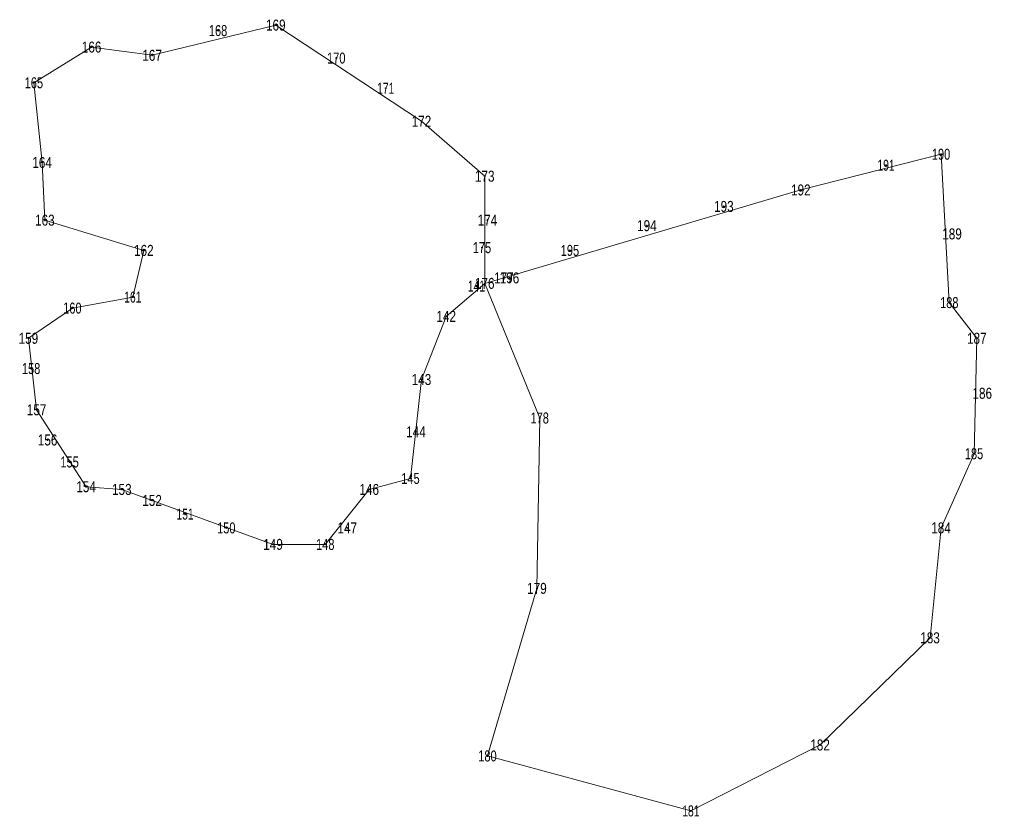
# Model space of a CAD drawing. Header units: metres. Extents: x 532224 to 533608, y 1854083 to 1855512.
# Drawn here: x 532223.8 to 532577.4, y 1855221.9 to 1855512.1 of the extents above; entities that cross this region are included whole.
import ezdxf
from ezdxf.enums import TextEntityAlignment as Align

# ---------------------------------------------------------------- set-up
doc = ezdxf.new("R2010")
doc.units = ezdxf.units.M
doc.header["$LTSCALE"] = 1.6
doc.layers.add('10', color=7, linetype='Continuous', lineweight=13)
doc.layers.add('11', color=7, linetype='Continuous', lineweight=13)
doc.layers.add('12', color=7, linetype='Continuous')

msp = doc.modelspace()

# ---------------------------------------------------------------- linework, layer by layer
at = {"layer": '10'}
for points in [[(532265, 1855411), (532269, 1855428), (532233, 1855439), (532232, 1855460), (532229, 1855489), (532250, 1855502), (532272, 1855499), (532317, 1855510), (532370, 1855475), (532393, 1855455), (532393, 1855416), (532379, 1855404), (532370, 1855381), (532366, 1855345), (532351, 1855341), (532335, 1855321), (532316, 1855321), (532261, 1855341), (532248, 1855342), (532230, 1855370), (532227, 1855396), (532243, 1855407)], [(532393, 1855416), (532413, 1855367), (532412, 1855305), (532394, 1855244), (532468, 1855224), (532515, 1855248), (532555, 1855287), (532559, 1855327), (532571, 1855354), (532572, 1855396), (532562, 1855409), (532559, 1855463), (532508, 1855450)]]:
    msp.add_lwpolyline(points, close=True, dxfattribs=at)
at = {"layer": '11'}
for p, q in [((532317.31, 1855510), (532316.69, 1855510)), ((532317, 1855509.69), (532317, 1855510.31)), ((532296.31, 1855508), (532295.69, 1855508)), ((532296, 1855507.69), (532296, 1855508.31)), ((532250.31, 1855502), (532249.69, 1855502)), ((532250, 1855501.69), (532250, 1855502.31)), ((532272.31, 1855499), (532271.69, 1855499)), ((532272, 1855498.69), (532272, 1855499.31)), ((532339, 1855497.69), (532339, 1855498.31)), ((532339.31, 1855498), (532338.69, 1855498)), ((532229.31, 1855489), (532228.69, 1855489)), ((532229, 1855488.69), (532229, 1855489.31)), ((532357.31, 1855487), (532356.69, 1855487)), ((532357, 1855486.69), (532357, 1855487.31)), ((532370.31, 1855475), (532369.69, 1855475)), ((532370, 1855474.69), (532370, 1855475.31)), ((532559.31, 1855463), (532558.69, 1855463)), ((532559, 1855462.69), (532559, 1855463.31)), ((532232.31, 1855460), (532231.69, 1855460)), ((532232, 1855459.69), (532232, 1855460.31)), ((532539, 1855458.69), (532539, 1855459.31)), ((532539.31, 1855459), (532538.69, 1855459)), ((532393.31, 1855455), (532392.69, 1855455)), ((532393, 1855454.69), (532393, 1855455.31)), ((532508.31, 1855450), (532507.69, 1855450)), ((532508, 1855449.69), (532508, 1855450.31)), ((532480.31, 1855444), (532479.69, 1855444)), ((532480, 1855443.69), (532480, 1855444.31)), ((532233.31, 1855439), (532232.69, 1855439)), ((532233, 1855438.69), (532233, 1855439.31)), ((532394.31, 1855439), (532393.69, 1855439)), ((532394, 1855438.69), (532394, 1855439.31)), ((532452.31, 1855437), (532451.69, 1855437)), ((532452, 1855436.69), (532452, 1855437.31)), ((532563.31, 1855434), (532562.69, 1855434)), ((532563, 1855433.69), (532563, 1855434.31)), ((532269.31, 1855428), (532268.69, 1855428)), ((532269, 1855427.69), (532269, 1855428.31)), ((532392.31, 1855429), (532391.69, 1855429)), ((532392, 1855428.69), (532392, 1855429.31)), ((532424.31, 1855428), (532423.69, 1855428)), ((532424, 1855427.69), (532424, 1855428.31)), ((532400.31, 1855418), (532399.69, 1855418)), ((532400, 1855417.69), (532400, 1855418.31)), ((532402.31, 1855418), (532401.69, 1855418)), ((532402, 1855417.69), (532402, 1855418.31)), ((532390.31, 1855415), (532389.69, 1855415)), ((532390, 1855414.69), (532390, 1855415.31)), ((532393.31, 1855416), (532392.69, 1855416)), ((532393, 1855415.69), (532393, 1855416.31)), ((532265.31, 1855411), (532264.69, 1855411)), ((532265, 1855410.69), (532265, 1855411.31)), ((532243.31, 1855407), (532242.69, 1855407)), ((532243, 1855406.69), (532243, 1855407.31)), ((532562.31, 1855409), (532561.69, 1855409)), ((532562, 1855408.69), (532562, 1855409.31)), ((532379.31, 1855404), (532378.69, 1855404)), ((532379, 1855403.69), (532379, 1855404.31)), ((532227.31, 1855396), (532226.69, 1855396)), ((532227, 1855395.69), (532227, 1855396.31)), ((532572.31, 1855396), (532571.69, 1855396)), ((532572, 1855395.69), (532572, 1855396.31)), ((532228.31, 1855385), (532227.69, 1855385)), ((532228, 1855384.69), (532228, 1855385.31)), ((532370.31, 1855381), (532369.69, 1855381)), ((532370, 1855380.69), (532370, 1855381.31)), ((532574.31, 1855376), (532573.69, 1855376)), ((532574, 1855375.69), (532574, 1855376.31)), ((532230.31, 1855370), (532229.69, 1855370)), ((532230, 1855369.69), (532230, 1855370.31)), ((532413, 1855366.69), (532413, 1855367.31)), ((532413.31, 1855367), (532412.69, 1855367)), ((532368.31, 1855362), (532367.69, 1855362)), ((532368, 1855361.69), (532368, 1855362.31)), ((532234.31, 1855359), (532233.69, 1855359)), ((532234, 1855358.69), (532234, 1855359.31)), ((532571.31, 1855354), (532570.69, 1855354)), ((532571, 1855353.69), (532571, 1855354.31)), ((532242.31, 1855351), (532241.69, 1855351)), ((532242, 1855350.69), (532242, 1855351.31)), ((532366.31, 1855345), (532365.69, 1855345)), ((532366, 1855344.69), (532366, 1855345.31)), ((532248.31, 1855342), (532247.69, 1855342)), ((532248, 1855341.69), (532248, 1855342.31)), ((532261.31, 1855341), (532260.69, 1855341)), ((532261, 1855340.69), (532261, 1855341.31)), ((532351.31, 1855341), (532350.69, 1855341)), ((532351, 1855340.69), (532351, 1855341.31)), ((532272.31, 1855337), (532271.69, 1855337)), ((532272, 1855336.69), (532272, 1855337.31)), ((532284.31, 1855332), (532283.69, 1855332)), ((532284, 1855331.69), (532284, 1855332.31)), ((532299.31, 1855327), (532298.69, 1855327)), ((532299, 1855326.69), (532299, 1855327.31)), ((532343.31, 1855327), (532342.69, 1855327)), ((532343, 1855326.69), (532343, 1855327.31)), ((532559.31, 1855327), (532558.69, 1855327)), ((532559, 1855326.69), (532559, 1855327.31)), ((532316, 1855320.69), (532316, 1855321.31)), ((532335, 1855320.69), (532335, 1855321.31)), ((532316.31, 1855321), (532315.69, 1855321)), ((532335.31, 1855321), (532334.69, 1855321)), ((532412.31, 1855305), (532411.69, 1855305)), ((532412, 1855304.69), (532412, 1855305.31)), ((532555.31, 1855287), (532554.69, 1855287)), ((532555, 1855286.69), (532555, 1855287.31)), ((532515.31, 1855248), (532514.69, 1855248)), ((532515, 1855247.69), (532515, 1855248.31)), ((532394.31, 1855244), (532393.69, 1855244)), ((532394, 1855243.69), (532394, 1855244.31)), ((532468.31, 1855224), (532467.69, 1855224)), ((532468, 1855223.69), (532468, 1855224.31))]:
    msp.add_line(p, q, dxfattribs=at)

# ---------------------------------------------------------------- texts
at = {"layer": '12'}
for s, width, p in [('168', 0.75, (532296.005, 1855506)), ('169', 0.8, (532317, 1855508)), ('166', 0.8, (532250, 1855500)), ('167', 0.8, (532272, 1855497)), ('170', 0.75, (532339.005, 1855496)), ('165', 0.75, (532229.005, 1855487)), ('171', 0.7, (532357, 1855485)), ('172', 0.8, (532370, 1855473)), ('190', 0.75, (532559.005, 1855461)), ('164', 0.8, (532232, 1855458)), ('191', 0.7, (532539, 1855457)), ('173', 0.8, (532393, 1855453)), ('192', 0.8, (532508, 1855448)), ('193', 0.8, (532480, 1855442)), ('163', 0.8, (532233, 1855437)), ('174', 0.8, (532394, 1855437)), ('194', 0.8, (532452, 1855435)), ('189', 0.8, (532563, 1855432)), ('175', 0.75, (532392.005, 1855427)), ('162', 0.8, (532269, 1855426)), ('195', 0.75, (532424.005, 1855426)), ('141', 0.7, (532390, 1855413)), ('176', 0.8, (532393, 1855414)), ('177', 0.8, (532400, 1855416)), ('196', 0.8, (532402, 1855416)), ('161', 0.7, (532265, 1855409)), ('188', 0.75, (532562.005, 1855407)), ('160', 0.75, (532243.005, 1855405)), ('142', 0.8, (532379, 1855402)), ('159', 0.8, (532227, 1855394)), ('187', 0.8, (532572, 1855394)), ('158', 0.75, (532228.005, 1855383)), ('143', 0.8, (532370, 1855379)), ('186', 0.8, (532574, 1855374)), ('157', 0.8, (532230, 1855368)), ('178', 0.75, (532413.005, 1855365)), ('144', 0.8, (532368, 1855360)), ('156', 0.8, (532234, 1855357)), ('185', 0.75, (532571.005, 1855352)), ('155', 0.75, (532242.005, 1855349)), ('145', 0.75, (532366.005, 1855343)), ('154', 0.8, (532248, 1855340)), ('153', 0.8, (532261, 1855339)), ('146', 0.8, (532351, 1855339)), ('152', 0.8, (532272, 1855335)), ('151', 0.7, (532284, 1855330)), ('150', 0.75, (532299.005, 1855325)), ('147', 0.8, (532343, 1855325)), ('184', 0.8, (532559, 1855325)), ('149', 0.8, (532316, 1855319)), ('148', 0.75, (532335.005, 1855319)), ('179', 0.8, (532412, 1855303)), ('183', 0.8, (532555, 1855285)), ('182', 0.8, (532515, 1855246)), ('180', 0.75, (532394.005, 1855242)), ('181', 0.7, (532468, 1855222))]:
    msp.add_text(s, height=4, dxfattribs=dict(at, width=width)).set_placement(p, align=Align.CENTER)

doc.saveas('drawing.dxf')
